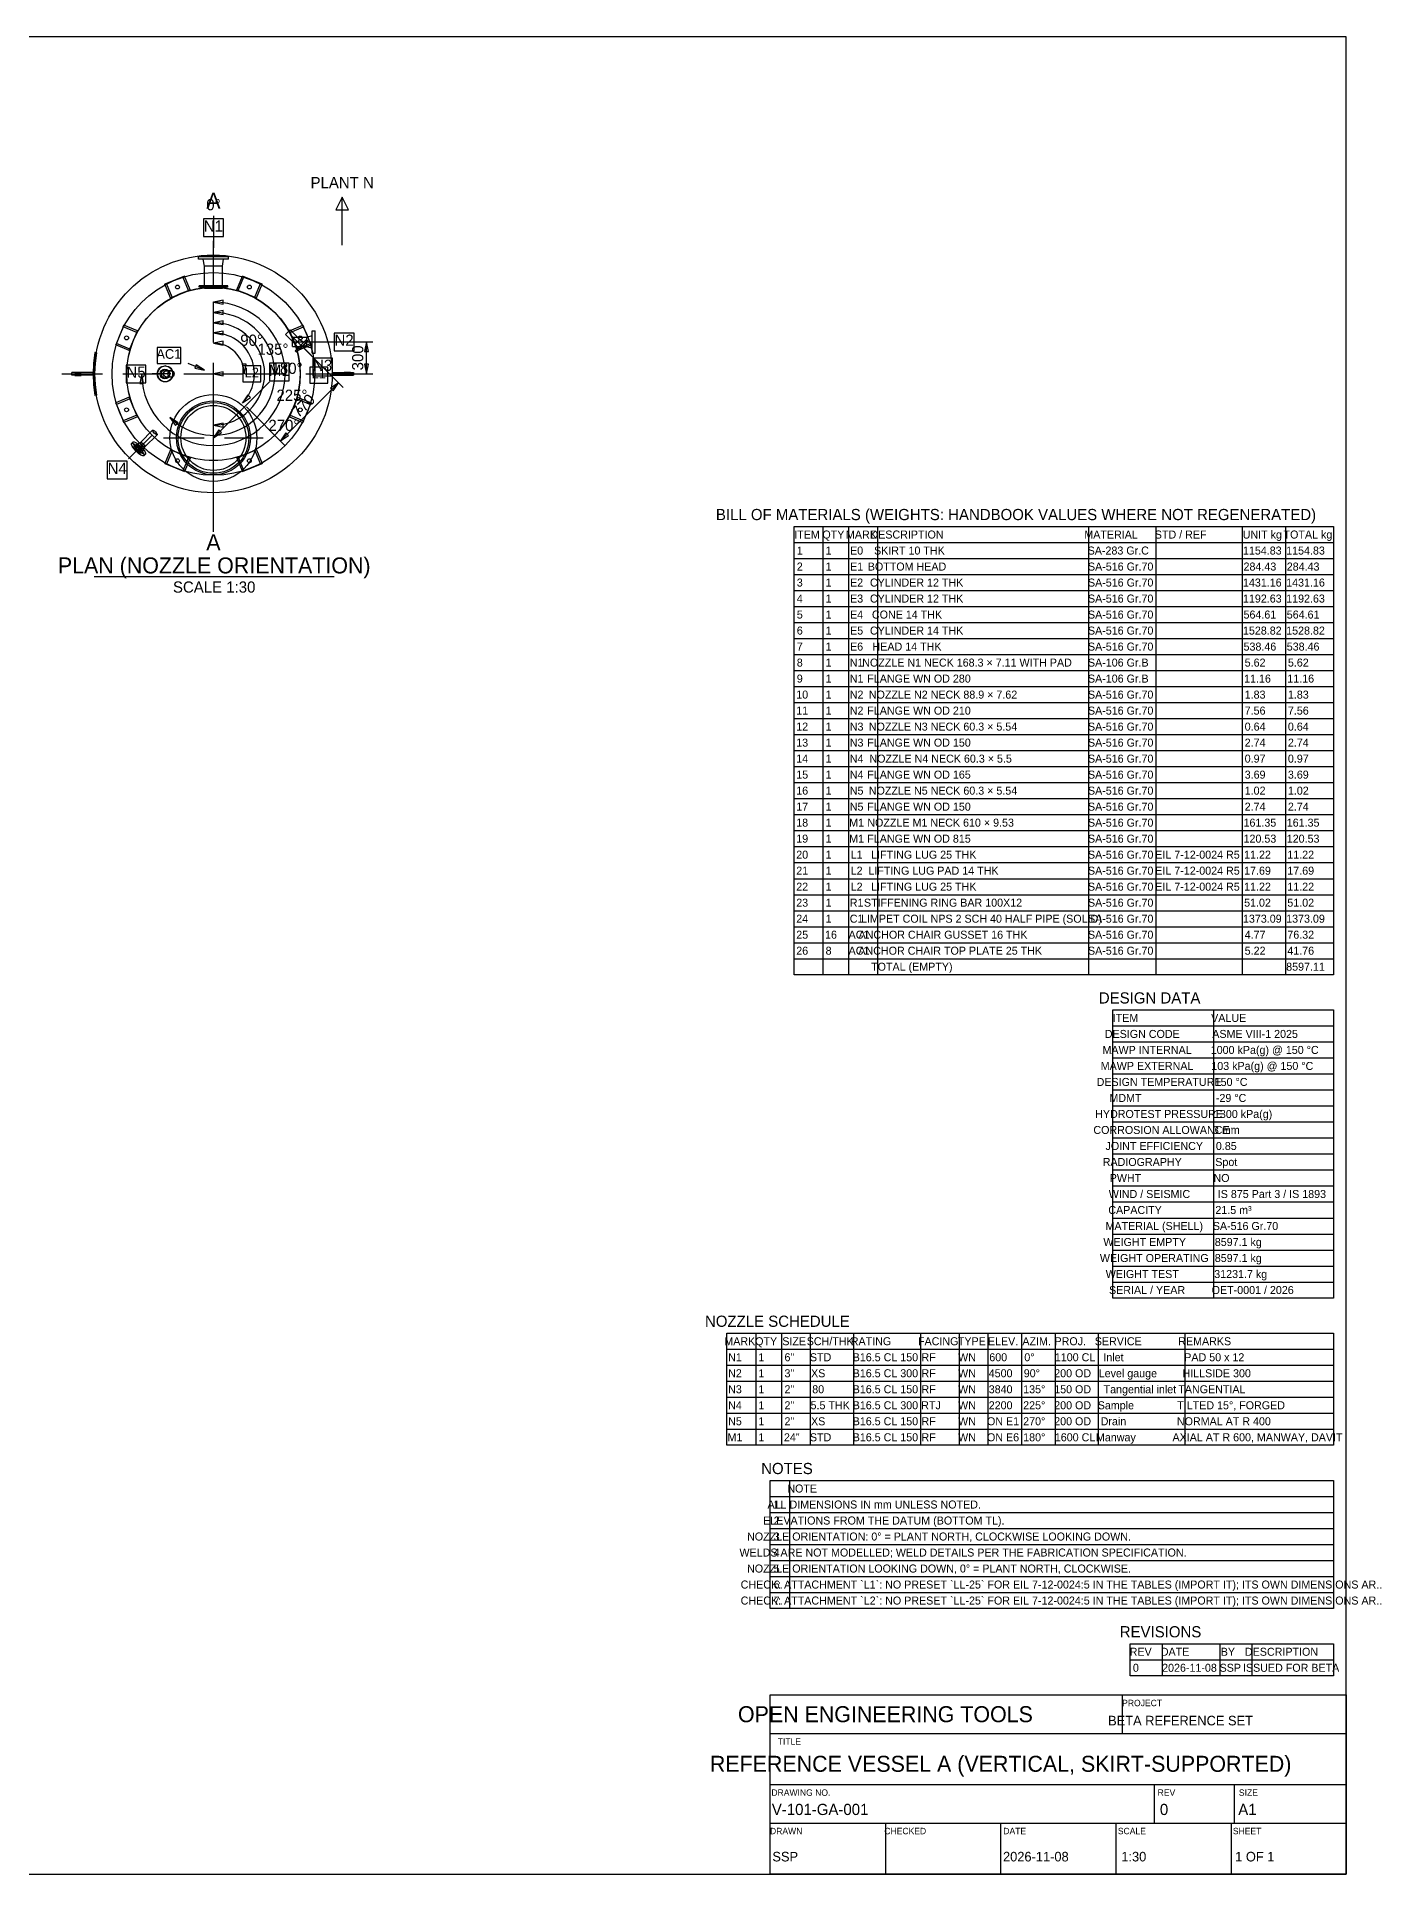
# Model space of a CAD drawing. Header units: millimetres. Extents: x 10 to 842, y 10 to 584.
# Drawn here: x 422 to 842, y 10 to 584 of the extents above; entities that cross this region are included whole.
import ezdxf
from ezdxf.enums import TextEntityAlignment as Align

# ---------------------------------------------------------------- set-up
doc = ezdxf.new("R2010")
doc.units = ezdxf.units.MM
doc.linetypes.add('DASHED', pattern=[19.05, 12.7, -6.35])
for name, color, linetype in [('CENTER', 1, 'DASHED'), ('DIM', 5, 'Continuous'), ('OUTLINE', 7, 'Continuous'), ('TEXT', 7, 'Continuous'), ('TITLE', 7, 'Continuous')]:
    doc.layers.add(name, color=color, linetype=linetype)

msp = doc.modelspace()

# ---------------------------------------------------------------- linework, layer by layer
at = {"layer": 'CENTER'}
for p, q in [((477.06, 431.35), (477.06, 526.02)), ((477.06, 505.75), (477.06, 519.35)), ((501.29, 490.74), (507.66, 484.38)), ((502.21, 488.68), (512.88, 488.68)), ((429.73, 478.68), (524.39, 478.68)), ((463.73, 478.68), (457.89, 478.68)), ((477.06, 443.1), (477.06, 474.27)), ((457.92, 459.54), (450.54, 452.16)), ((461.48, 458.68), (492.64, 458.68))]:
    msp.add_line(p, q, dxfattribs=at)
at = {"layer": 'DIM'}
for p, q in [((509.88, 488.68), (526.88, 488.68)), ((524.88, 478.68), (524.88, 488.68)), ((505.53, 486.5), (517.56, 474.48)), ((474.23, 479.86), (469.18, 481.95)), ((477.06, 478.68), (486.26, 478.68)), ((509.88, 478.68), (526.88, 478.68)), ((477.06, 458.68), (494.54, 476.17)), ((498, 457.75), (516.14, 475.89)), ((487.39, 468.35), (499.41, 456.33))]:
    msp.add_line(p, q, dxfattribs=at)
at = {"layer": 'DIM', "flags": 128}
for points in [[(477.06, 501.08), (480.06, 500.48), (480.06, 501.68), (477.06, 501.08)], [(477.06, 497.88), (480.06, 497.28), (480.06, 498.48), (477.06, 497.88)], [(477.06, 494.68), (480.06, 494.08), (480.06, 495.28), (477.06, 494.68)], [(477.06, 491.48), (480.06, 490.88), (480.06, 492.08), (477.06, 491.48)], [(477.06, 488.28), (480.06, 487.68), (480.06, 488.88), (477.06, 488.28)], [(524.88, 488.68), (524.28, 485.68), (525.48, 485.68), (524.88, 488.68)], [(454.66, 478.68), (454.06, 475.68), (455.26, 475.68), (454.66, 478.68)], [(474.23, 479.86), (471.68, 481.56), (471.23, 480.45), (474.23, 479.86)], [(477.06, 478.68), (480.06, 478.08), (480.06, 479.28), (477.06, 478.68)], [(486.66, 478.68), (487.26, 481.68), (486.06, 481.68), (486.66, 478.68)], [(524.88, 478.68), (525.48, 481.68), (524.28, 481.68), (524.88, 478.68)], [(486.11, 469.63), (488.66, 471.33), (487.81, 472.18), (486.11, 469.63)], [(516.14, 475.89), (513.6, 474.2), (514.44, 473.35), (516.14, 475.89)], [(463.48, 465.11), (465.18, 462.56), (466.03, 463.41), (463.48, 465.11)], [(477.06, 462.68), (480.06, 462.08), (480.06, 463.28), (477.06, 462.68)], [(477.06, 458.68), (479.61, 460.38), (478.76, 461.23), (477.06, 458.68)], [(498, 457.75), (500.54, 459.44), (499.69, 460.29), (498, 457.75)]]:
    msp.add_lwpolyline(points, dxfattribs=at)
at = {"layer": 'DIM'}
for radius, start in [(22.4, 180), (19.2, 225), (16, 270), (12.8, 315), (9.6, 0)]:
    msp.add_arc((477.06, 478.68), radius, start, 90, dxfattribs=at)
at = {"layer": 'OUTLINE'}
for p, q in [((517.29, 518.92), (517.29, 533.92)), ((477.06, 528.02), (477.06, 518.02)), ((481.73, 515.28), (472.39, 515.28)), ((472.39, 514.49), (472.39, 515.28)), ((481.73, 514.49), (472.39, 514.49)), ((480.66, 515.35), (473.46, 515.35)), ((473.46, 515.28), (473.46, 515.35)), ((480.66, 515.28), (473.46, 515.28)), ((480.26, 514.49), (473.86, 514.49)), ((474.26, 512.38), (473.86, 514.49)), ((479.87, 512.38), (474.26, 512.38)), ((474.26, 505.35), (474.26, 512.38)), ((479.87, 512.38), (480.26, 514.49)), ((479.87, 505.35), (479.87, 512.38)), ((480.66, 515.28), (480.66, 515.35)), ((481.73, 514.49), (481.73, 515.28)), ((468.02, 509.22), (461.86, 506.66)), ((461.86, 506.66), (462.35, 506.87)), ((463.62, 502.41), (461.86, 506.66)), ((461.86, 506.66), (461.86, 506.66)), ((464.12, 502.62), (462.35, 506.87)), ((462.35, 506.87), (462.35, 506.87)), ((467.53, 509.01), (468.02, 509.22)), ((469.29, 504.76), (467.53, 509.01)), ((467.53, 509.01), (467.53, 509.01)), ((469.78, 504.97), (468.02, 509.22)), ((468.02, 509.22), (468.02, 509.22)), ((481.53, 506.15), (472.59, 506.15)), ((472.59, 505.75), (472.59, 506.15)), ((481.53, 505.75), (472.59, 505.75)), ((479.87, 505.35), (474.26, 505.35)), ((481.53, 505.75), (481.53, 506.15)), ((484.34, 504.97), (486.1, 509.22)), ((484.83, 504.76), (486.59, 509.01)), ((486.1, 509.22), (486.1, 509.22)), ((486.1, 509.22), (486.59, 509.01)), ((492.26, 506.66), (486.1, 509.22)), ((486.59, 509.01), (486.59, 509.01)), ((490, 502.62), (491.77, 506.87)), ((490.5, 502.41), (492.26, 506.66)), ((491.77, 506.87), (491.77, 506.87)), ((491.77, 506.87), (492.26, 506.66)), ((492.26, 506.66), (492.26, 506.66)), ((463.62, 502.41), (469.78, 504.97)), ((463.62, 502.41), (464.12, 502.62)), ((463.62, 502.41), (463.62, 502.41)), ((464.12, 502.62), (464.12, 502.62)), ((469.29, 504.76), (469.78, 504.97)), ((469.29, 504.76), (469.29, 504.76)), ((469.78, 504.97), (469.78, 504.97)), ((484.34, 504.97), (484.83, 504.76)), ((484.34, 504.97), (484.34, 504.97)), ((484.34, 504.97), (490.5, 502.41)), ((484.83, 504.76), (484.83, 504.76)), ((490, 502.62), (490.5, 502.41)), ((490, 502.62), (490, 502.62)), ((490.5, 502.41), (490.5, 502.41)), ((449.08, 493.88), (446.53, 487.72)), ((448.88, 493.39), (449.08, 493.88)), ((453.33, 492.12), (449.08, 493.88)), ((449.08, 493.88), (449.08, 493.88)), ((500.79, 492.12), (505.04, 493.88)), ((505.04, 493.88), (505.04, 493.88)), ((505.04, 493.88), (505.24, 493.39)), ((507.59, 487.72), (505.04, 493.88)), ((446.53, 487.72), (446.73, 488.21)), ((450.98, 486.45), (446.73, 488.21)), ((446.73, 488.21), (446.73, 488.21)), ((453.13, 491.63), (448.88, 493.39)), ((448.88, 493.39), (448.88, 493.39)), ((450.78, 485.96), (453.33, 492.12)), ((453.13, 491.63), (453.33, 492.12)), ((453.13, 491.63), (453.13, 491.63)), ((453.33, 492.12), (453.33, 492.12)), ((499.62, 490.99), (501.04, 492.41)), ((499.62, 490.99), (502.61, 488.01)), ((500.79, 492.12), (500.99, 491.63)), ((500.79, 492.12), (500.79, 492.12)), ((500.79, 492.12), (503.34, 485.96)), ((500.99, 491.63), (505.24, 493.39)), ((500.99, 491.63), (500.99, 491.63)), ((501.04, 492.41), (504.03, 489.43)), ((501.78, 487.2), (501.78, 490.17)), ((501.78, 490.17), (506.21, 490.17)), ((502.6, 485.9), (506.14, 489.43)), ((502.61, 488.01), (504.03, 489.43)), ((502.61, 488.01), (503.45, 486.75)), ((503.01, 485.49), (506.55, 489.02)), ((503.14, 486.45), (507.39, 488.21)), ((503.45, 486.75), (505.29, 488.59)), ((503.7, 486.17), (505.86, 488.34)), ((503.74, 486.12), (505.91, 488.29)), ((504.03, 489.43), (505.29, 488.59)), ((505.24, 493.39), (505.24, 493.39)), ((505.86, 488.34), (505.91, 488.29)), ((506.14, 489.43), (506.55, 489.02)), ((506.21, 490.17), (507.91, 490.63)), ((506.21, 487.2), (506.21, 490.17)), ((507.39, 488.21), (507.39, 488.21)), ((507.39, 488.21), (507.59, 487.72)), ((507.91, 485.18), (507.91, 492.18)), ((507.91, 492.18), (508.81, 492.18)), ((507.91, 486.73), (507.91, 490.63)), ((508.81, 485.18), (508.81, 492.18)), ((508.81, 486.57), (508.81, 490.8)), ((508.81, 490.8), (508.88, 490.8)), ((508.88, 486.57), (508.88, 490.8)), ((440.52, 485.31), (440.06, 485.4)), ((440.06, 485.4), (440.06, 485.4)), ((440.52, 485.31), (440.52, 485.31)), ((450.78, 485.96), (446.53, 487.72)), ((446.53, 487.72), (446.53, 487.72)), ((450.78, 485.96), (450.98, 486.45)), ((450.78, 485.96), (450.78, 485.96)), ((450.98, 486.45), (450.98, 486.45)), ((501.78, 487.2), (506.21, 487.2)), ((502.6, 485.9), (503.01, 485.49)), ((503.14, 486.45), (503.34, 485.96)), ((503.14, 486.45), (503.14, 486.45)), ((503.34, 485.96), (507.59, 487.72)), ((503.34, 485.96), (503.34, 485.96)), ((503.7, 486.17), (503.74, 486.12)), ((506.21, 487.2), (507.91, 486.73)), ((507.59, 487.72), (507.59, 487.72)), ((507.91, 485.18), (508.81, 485.18)), ((508.81, 486.57), (508.88, 486.57)), ((439.46, 479.1), (432.79, 479.1)), ((432.79, 479.1), (432.79, 479.1)), ((432.79, 478.27), (432.79, 479.1)), ((439.46, 478.27), (432.79, 478.27)), ((432.79, 478.27), (432.79, 478.27)), ((433.79, 479.13), (435.79, 479.13)), ((433.79, 478.23), (435.79, 478.23)), ((439.46, 478.27), (439.46, 479.1)), ((439.46, 479.1), (439.46, 479.1)), ((439.46, 478.27), (439.46, 478.27)), ((461.9, 480.21), (461.89, 480.21)), ((461.9, 477.15), (461.89, 477.15)), ((462.07, 481.18), (461.9, 481.18)), ((462.48, 479.69), (462.07, 479.98)), ((462.48, 477.68), (462.07, 477.38)), ((463.83, 479.69), (462.48, 479.69)), ((463.83, 477.68), (462.48, 477.68)), ((514.19, 479.1), (520.86, 479.1)), ((514.19, 479.1), (514.19, 478.27)), ((514.19, 479.1), (514.19, 479.1)), ((514.19, 478.27), (520.86, 478.27)), ((514.19, 478.27), (514.19, 478.27)), ((519.86, 479.13), (517.86, 479.13)), ((519.86, 478.23), (517.86, 478.23)), ((520.86, 479.1), (520.86, 479.1)), ((520.86, 479.1), (520.86, 478.27)), ((520.86, 478.27), (520.86, 478.27)), ((440.52, 472.05), (440.06, 471.97)), ((440.06, 471.97), (440.06, 471.97)), ((440.52, 472.05), (440.52, 472.05)), ((450.78, 471.4), (446.53, 469.64)), ((450.98, 470.91), (446.73, 469.15)), ((450.98, 470.91), (450.78, 471.4)), ((450.78, 471.4), (450.78, 471.4)), ((453.33, 465.25), (450.78, 471.4)), ((450.98, 470.91), (450.98, 470.91)), ((462.07, 476.18), (461.9, 476.18)), ((503.34, 471.4), (500.79, 465.25)), ((503.34, 471.4), (503.14, 470.91)), ((503.14, 470.91), (507.39, 469.15)), ((503.14, 470.91), (503.14, 470.91)), ((503.34, 471.4), (507.59, 469.64)), ((503.34, 471.4), (503.34, 471.4)), ((446.53, 469.64), (446.53, 469.64)), ((446.73, 469.15), (446.53, 469.64)), ((446.53, 469.64), (449.08, 463.49)), ((446.73, 469.15), (446.73, 469.15)), ((453.13, 465.74), (448.88, 463.98)), ((453.33, 465.25), (449.08, 463.49)), ((453.33, 465.25), (453.13, 465.74)), ((453.13, 465.74), (453.13, 465.74)), ((453.33, 465.25), (453.33, 465.25)), ((500.99, 465.74), (500.79, 465.25)), ((500.79, 465.25), (505.04, 463.49)), ((500.79, 465.25), (500.79, 465.25)), ((500.99, 465.74), (505.24, 463.98)), ((500.99, 465.74), (500.99, 465.74)), ((505.04, 463.49), (507.59, 469.64)), ((507.59, 469.64), (507.39, 469.15)), ((507.39, 469.15), (507.39, 469.15)), ((507.59, 469.64), (507.59, 469.64)), ((448.88, 463.98), (448.88, 463.98)), ((449.08, 463.49), (448.88, 463.98)), ((449.08, 463.49), (449.08, 463.49)), ((458.06, 461.11), (454.25, 457.3)), ((459.48, 459.69), (455.67, 455.87)), ((505.24, 463.98), (505.04, 463.49)), ((505.04, 463.49), (505.04, 463.49)), ((505.24, 463.98), (505.24, 463.98)), ((451.94, 457.45), (451.47, 456.98)), ((452.33, 456.12), (452.28, 456.07)), ((454.25, 457.3), (452.89, 456.5)), ((454.5, 453.95), (454.45, 453.91)), ((455.67, 455.87), (454.87, 454.52)), ((455.83, 453.56), (455.36, 453.09)), ((463.62, 454.95), (461.86, 450.7)), ((464.12, 454.75), (462.35, 450.5)), ((464.12, 454.75), (463.62, 454.95)), ((463.62, 454.95), (463.62, 454.95)), ((469.78, 452.4), (463.62, 454.95)), ((464.12, 454.75), (464.12, 454.75)), ((490.5, 454.95), (484.34, 452.4)), ((490.5, 454.95), (490, 454.75)), ((490, 454.75), (491.77, 450.5)), ((490, 454.75), (490, 454.75)), ((490.5, 454.95), (492.26, 450.7)), ((490.5, 454.95), (490.5, 454.95)), ((461.86, 450.7), (461.86, 450.7)), ((462.35, 450.5), (461.86, 450.7)), ((461.86, 450.7), (468.02, 448.15)), ((462.35, 450.5), (462.35, 450.5)), ((469.29, 452.61), (467.53, 448.36)), ((467.53, 448.36), (467.53, 448.36)), ((468.02, 448.15), (467.53, 448.36)), ((469.78, 452.4), (468.02, 448.15)), ((468.02, 448.15), (468.02, 448.15)), ((469.78, 452.4), (469.29, 452.61)), ((469.29, 452.61), (469.29, 452.61)), ((469.78, 452.4), (469.78, 452.4)), ((484.83, 452.61), (484.34, 452.4)), ((484.34, 452.4), (486.1, 448.15)), ((484.34, 452.4), (484.34, 452.4)), ((484.83, 452.61), (486.59, 448.36)), ((484.83, 452.61), (484.83, 452.61)), ((486.1, 448.15), (492.26, 450.7)), ((486.59, 448.36), (486.1, 448.15)), ((486.1, 448.15), (486.1, 448.15)), ((486.59, 448.36), (486.59, 448.36)), ((492.26, 450.7), (491.77, 450.5)), ((491.77, 450.5), (491.77, 450.5)), ((492.26, 450.7), (492.26, 450.7)), ((477.06, 429.35), (477.06, 439.35))]:
    msp.add_line(p, q, dxfattribs=at)
at = {"layer": 'OUTLINE', "flags": 128}
for points in [[(517.29, 533.92), (515.29, 529.92), (519.29, 529.92), (517.29, 533.92)], [(440.06, 485.4), (439.61, 482.05), (439.46, 478.68), (439.61, 475.31), (440.06, 471.97)], [(440.06, 485.4), (439.61, 482.05), (439.46, 478.68), (439.61, 475.31), (440.06, 471.97)], [(440.52, 485.31), (440.08, 482.01), (439.93, 478.68), (440.08, 475.35), (440.52, 472.05)], [(440.52, 485.31), (440.08, 482.01), (439.93, 478.68), (440.08, 475.35), (440.52, 472.05)]]:
    msp.add_lwpolyline(points, dxfattribs=at)
at = {"layer": 'OUTLINE'}
for centre, radius in [((477.06, 478.68), 37.13), ((477.06, 478.68), 31.67), ((477.06, 478.68), 27.13), ((477.06, 478.68), 27.07), ((465.82, 505.81), 0.6), ((465.82, 505.81), 0.6), ((488.3, 505.81), 0.6), ((488.3, 505.81), 0.6), ((449.93, 489.92), 0.6), ((449.93, 489.92), 0.6), ((504.19, 489.92), 0.6), ((504.19, 489.92), 0.6), ((477.06, 458.68), 13.58), ((477.06, 458.68), 13.58), ((449.93, 467.45), 0.6), ((449.93, 467.45), 0.6), ((477.06, 458.68), 11.54), ((477.06, 458.68), 11.54), ((477.06, 458.68), 11.05), ((477.06, 458.68), 10.17), ((477.06, 458.68), 10.17), ((477.06, 458.68), 10.17), ((504.19, 467.45), 0.6), ((504.19, 467.45), 0.6), ((465.82, 451.55), 0.6), ((465.82, 451.55), 0.6), ((488.3, 451.55), 0.6), ((488.3, 451.55), 0.6)]:
    msp.add_circle(centre, radius, dxfattribs=at)
for centre, major_axis, ratio in [((461.9, 478.68), (0, -2.5), 0.961143), ((462.07, 478.68), (0, -2.5), 0.961143), ((461.89, 478.68), (0, -1.53), 0.961143), ((461.9, 478.68), (0, -1.53), 0.961143), ((462.07, 478.68), (0, -1.3), 0.961143), ((462.48, 478.68), (0, -1), 0.961143), ((462.48, 478.68), (0, -1), 0.961143), ((463.83, 478.68), (0, -1), 0.961143), ((458.77, 460.4), (0.711, -0.711), 0.258819), ((453.41, 455.04), (1.94, -1.94), 0.258819), ((453.88, 455.51), (1.94, -1.94), 0.258819), ((453.37, 454.99), (1.08, -1.08), 0.258819), ((453.41, 455.04), (1.08, -1.08), 0.258819), ((453.88, 455.51), (0.99, -0.99), 0.258819), ((454.96, 456.58), (0.711, -0.711), 0.258819), ((454.96, 456.58), (0.711, -0.711), 0.258819)]:
    msp.add_ellipse(centre, major_axis=major_axis, ratio=ratio, dxfattribs=at)
at = {"layer": 'TEXT'}
msp.add_line((439.8, 415.35), (514.8, 415.35), dxfattribs=at)
at = {"layer": 'TEXT', "flags": 128}
for points in [[(473.96, 521.6), (480.16, 521.6), (480.16, 527.1), (473.96, 527.1), (473.96, 521.6)], [(514.78, 485.93), (520.98, 485.93), (520.98, 491.43), (514.78, 491.43), (514.78, 485.93)], [(459.44, 481.95), (466.84, 481.95), (466.84, 486.95), (459.44, 486.95), (459.44, 481.95)], [(508.09, 478.09), (514.29, 478.09), (514.29, 483.59), (508.09, 483.59), (508.09, 478.09)], [(449.79, 475.93), (455.99, 475.93), (455.99, 481.43), (449.79, 481.43), (449.79, 475.93)], [(486.26, 476.18), (491.86, 476.18), (491.86, 481.18), (486.26, 481.18), (486.26, 476.18)], [(494.54, 476.52), (500.74, 476.52), (500.74, 482.02), (494.54, 482.02), (494.54, 476.52)], [(507.16, 475.83), (512.76, 475.83), (512.76, 480.83), (507.16, 480.83), (507.16, 475.83)], [(443.9, 445.88), (450.1, 445.88), (450.1, 451.38), (443.9, 451.38), (443.9, 445.88)]]:
    msp.add_lwpolyline(points, dxfattribs=at)
at = {"layer": 'TITLE'}
for p, q in [((667.5, 431), (667.5, 291)), ((675.5, 431), (675.5, 291)), ((684.5, 431), (684.5, 291)), ((750.5, 431), (750.5, 291)), ((771.5, 431), (771.5, 291)), ((798.5, 431), (798.5, 291)), ((812, 431), (812, 291)), ((658.5, 426), (827, 426)), ((658.5, 421), (827, 421)), ((658.5, 416), (827, 416)), ((658.5, 411), (827, 411)), ((658.5, 406), (827, 406)), ((658.5, 401), (827, 401)), ((658.5, 396), (827, 396)), ((658.5, 391), (827, 391)), ((658.5, 386), (827, 386)), ((658.5, 381), (827, 381)), ((658.5, 376), (827, 376)), ((658.5, 371), (827, 371)), ((658.5, 366), (827, 366)), ((658.5, 361), (827, 361)), ((658.5, 356), (827, 356)), ((658.5, 351), (827, 351)), ((658.5, 346), (827, 346)), ((658.5, 341), (827, 341)), ((658.5, 336), (827, 336)), ((658.5, 331), (827, 331)), ((658.5, 326), (827, 326)), ((658.5, 321), (827, 321)), ((658.5, 316), (827, 316)), ((658.5, 311), (827, 311)), ((658.5, 306), (827, 306)), ((658.5, 301), (827, 301)), ((658.5, 296), (827, 296)), ((789.5, 280), (789.5, 190)), ((758, 275), (827, 275)), ((758, 270), (827, 270)), ((758, 265), (827, 265)), ((758, 260), (827, 260)), ((758, 255), (827, 255)), ((758, 250), (827, 250)), ((758, 245), (827, 245)), ((758, 240), (827, 240)), ((758, 235), (827, 235)), ((758, 230), (827, 230)), ((758, 225), (827, 225)), ((758, 220), (827, 220)), ((758, 215), (827, 215)), ((758, 210), (827, 210)), ((758, 205), (827, 205)), ((758, 200), (827, 200)), ((758, 195), (827, 195)), ((646.5, 179), (646.5, 144)), ((654.5, 179), (654.5, 144)), ((663.5, 179), (663.5, 144)), ((677, 179), (677, 144)), ((698, 179), (698, 144)), ((710, 179), (710, 144)), ((719, 179), (719, 144)), ((729.5, 179), (729.5, 144)), ((740, 179), (740, 144)), ((753.5, 179), (753.5, 144)), ((780.5, 179), (780.5, 144)), ((637.5, 174), (827, 174)), ((637.5, 169), (827, 169)), ((637.5, 164), (827, 164)), ((637.5, 159), (827, 159)), ((637.5, 154), (827, 154)), ((637.5, 149), (827, 149)), ((657, 133), (657, 93)), ((651, 128), (827, 128)), ((651, 123), (827, 123)), ((651, 118), (827, 118)), ((651, 113), (827, 113)), ((651, 108), (827, 108)), ((651, 103), (827, 103)), ((651, 98), (827, 98)), ((773.5, 82), (773.5, 72)), ((791.5, 82), (791.5, 72)), ((801.5, 82), (801.5, 72)), ((763.5, 77), (827, 77)), ((761, 66), (761, 54)), ((651, 54), (831, 54)), ((651, 38), (831, 38)), ((771, 38), (771, 26)), ((796, 38), (796, 26)), ((651, 26), (831, 26)), ((687, 26), (687, 10)), ((723, 26), (723, 10)), ((759, 26), (759, 10)), ((795, 26), (795, 10))]:
    msp.add_line(p, q, dxfattribs=at)
at = {"layer": 'TITLE', "flags": 128}
for points in [[(10, 10), (831, 10), (831, 584), (10, 584), (10, 10)], [(658.5, 431), (827, 431), (827, 291), (658.5, 291), (658.5, 431)], [(758, 280), (827, 280), (827, 190), (758, 190), (758, 280)], [(637.5, 179), (827, 179), (827, 144), (637.5, 144), (637.5, 179)], [(651, 133), (827, 133), (827, 93), (651, 93), (651, 133)], [(763.5, 82), (827, 82), (827, 72), (763.5, 72), (763.5, 82)], [(651, 66), (831, 66), (831, 10), (651, 10), (651, 66)]]:
    msp.add_lwpolyline(points, dxfattribs=at)

# ---------------------------------------------------------------- texts
at = {"layer": 'TEXT'}
for s, height, p in [('PLANT N', 3.5, (517.29, 536.69)), ('A', 5, (477.06, 530.27)), ('0%%d', 3.5, (477.06, 529.79)), ('N1', 3.5, (477.06, 523.12)), ('90%%d', 3.5, (488.98, 487.45)), ('135%%d', 3.5, (495.67, 484.65)), ('N2', 3.5, (517.88, 487.46)), ('AC1', 3, (463.14, 483.4)), ('180%%d', 3.5, (500.06, 478.68)), ('N3', 3.5, (511.19, 479.62)), ('N5', 3.5, (452.89, 477.46)), ('L2', 3, (489.06, 477.63)), ('M1', 3.5, (497.64, 478.04)), ('L1', 3, (509.96, 477.28)), ('225%%d', 3.5, (501.59, 470.26)), ('270%%d', 3.5, (499.08, 460.86)), ('N4', 3.5, (447, 447.4)), ('BILL OF MATERIALS (WEIGHTS: HANDBOOK VALUES WHERE NOT REGENERATED)', 3.5, (727.8, 433)), ('A', 5, (477.06, 423.6)), ('ITEM', 2.5, (662.5, 427.25)), ('QTY', 2.5, (670.75, 427.25)), ('MARK', 2.5, (679.5, 427.25)), ('E0', 2.5, (678, 422.25)), ('DESCRIPTION', 2.5, (693.75, 427.25)), ('SKIRT 10 THK', 2.5, (694.5, 422.25)), ('MATERIAL', 2.5, (757.5, 427.25)), ('SA-283 Gr.C', 2.5, (759.75, 422.25)), ('STD / REF', 2.5, (779.25, 427.25)), ('UNIT kg', 2.5, (804.75, 427.25)), ('1154.83', 2.5, (804.75, 422.25)), ('TOTAL kg', 2.5, (819, 427.25)), ('1154.83', 2.5, (818.25, 422.25)), ('PLAN (NOZZLE ORIENTATION)', 5, (477.3, 416.35)), ('2', 2.5, (660.25, 417.25)), ('1', 2.5, (660.25, 422.25)), ('1', 2.5, (669.25, 422.25)), ('1', 2.5, (669.25, 417.25)), ('E1', 2.5, (678, 417.25)), ('BOTTOM HEAD', 2.5, (693.75, 417.25)), ('SA-516 Gr.70', 2.5, (760.5, 417.25)), ('284.43', 2.5, (804, 417.25)), ('284.43', 2.5, (817.5, 417.25)), ('SCALE 1:30', 3.5, (477.3, 410.35)), ('3', 2.5, (660.25, 412.25)), ('1', 2.5, (669.25, 412.25)), ('E2', 2.5, (678, 412.25)), ('CYLINDER 12 THK', 2.5, (696.75, 412.25)), ('SA-516 Gr.70', 2.5, (760.5, 412.25)), ('1431.16', 2.5, (804.75, 412.25)), ('1431.16', 2.5, (818.25, 412.25)), ('4', 2.5, (660.25, 407.25)), ('1', 2.5, (669.25, 407.25)), ('E3', 2.5, (678, 407.25)), ('CYLINDER 12 THK', 2.5, (696.75, 407.25)), ('SA-516 Gr.70', 2.5, (760.5, 407.25)), ('1192.63', 2.5, (804.75, 407.25)), ('1192.63', 2.5, (818.25, 407.25)), ('5', 2.5, (660.25, 402.25)), ('1', 2.5, (669.25, 402.25)), ('E4', 2.5, (678, 402.25)), ('CONE 14 THK', 2.5, (693.75, 402.25)), ('SA-516 Gr.70', 2.5, (760.5, 402.25)), ('564.61', 2.5, (804, 402.25)), ('564.61', 2.5, (817.5, 402.25)), ('6', 2.5, (660.25, 397.25)), ('1', 2.5, (669.25, 397.25)), ('E5', 2.5, (678, 397.25)), ('CYLINDER 14 THK', 2.5, (696.75, 397.25)), ('SA-516 Gr.70', 2.5, (760.5, 397.25)), ('1528.82', 2.5, (804.75, 397.25)), ('1528.82', 2.5, (818.25, 397.25)), ('7', 2.5, (660.25, 392.25)), ('1', 2.5, (669.25, 392.25)), ('E6', 2.5, (678, 392.25)), ('HEAD 14 THK', 2.5, (693.75, 392.25)), ('SA-516 Gr.70', 2.5, (760.5, 392.25)), ('538.46', 2.5, (804, 392.25)), ('538.46', 2.5, (817.5, 392.25)), ('8', 2.5, (660.25, 387.25)), ('9', 2.5, (660.25, 382.25)), ('1', 2.5, (669.25, 387.25)), ('1', 2.5, (669.25, 382.25)), ('N1', 2.5, (678, 387.25)), ('N1', 2.5, (678, 382.25)), ('NOZZLE N1 NECK 168.3 × 7.11 WITH PAD', 2.5, (712.5, 387.25)), ('FLANGE WN OD 280', 2.5, (697.5, 382.25)), ('SA-106 Gr.B', 2.5, (759.75, 387.25)), ('SA-106 Gr.B', 2.5, (759.75, 382.25)), ('11.16', 2.5, (803.25, 382.25)), ('5.62', 2.5, (802.5, 387.25)), ('11.16', 2.5, (816.75, 382.25)), ('5.62', 2.5, (816, 387.25)), ('10', 2.5, (661, 377.25)), ('1', 2.5, (669.25, 377.25)), ('N2', 2.5, (678, 377.25)), ('NOZZLE N2 NECK 88.9 × 7.62', 2.5, (705, 377.25)), ('SA-516 Gr.70', 2.5, (760.5, 377.25)), ('1.83', 2.5, (802.5, 377.25)), ('1.83', 2.5, (816, 377.25)), ('11', 2.5, (661, 372.25)), ('1', 2.5, (669.25, 372.25)), ('N2', 2.5, (678, 372.25)), ('FLANGE WN OD 210', 2.5, (697.5, 372.25)), ('SA-516 Gr.70', 2.5, (760.5, 372.25)), ('7.56', 2.5, (802.5, 372.25)), ('7.56', 2.5, (816, 372.25)), ('12', 2.5, (661, 367.25)), ('1', 2.5, (669.25, 367.25)), ('N3', 2.5, (678, 367.25)), ('NOZZLE N3 NECK 60.3 × 5.54', 2.5, (705, 367.25)), ('SA-516 Gr.70', 2.5, (760.5, 367.25)), ('0.64', 2.5, (802.5, 367.25)), ('0.64', 2.5, (816, 367.25)), ('13', 2.5, (661, 362.25)), ('1', 2.5, (669.25, 362.25)), ('N3', 2.5, (678, 362.25)), ('FLANGE WN OD 150', 2.5, (697.5, 362.25)), ('SA-516 Gr.70', 2.5, (760.5, 362.25)), ('2.74', 2.5, (802.5, 362.25)), ('2.74', 2.5, (816, 362.25)), ('14', 2.5, (661, 357.25)), ('1', 2.5, (669.25, 357.25)), ('N4', 2.5, (678, 357.25)), ('NOZZLE N4 NECK 60.3 × 5.5', 2.5, (704.25, 357.25)), ('SA-516 Gr.70', 2.5, (760.5, 357.25)), ('0.97', 2.5, (802.5, 357.25)), ('0.97', 2.5, (816, 357.25)), ('15', 2.5, (661, 352.25)), ('1', 2.5, (669.25, 352.25)), ('N4', 2.5, (678, 352.25)), ('FLANGE WN OD 165', 2.5, (697.5, 352.25)), ('SA-516 Gr.70', 2.5, (760.5, 352.25)), ('3.69', 2.5, (802.5, 352.25)), ('3.69', 2.5, (816, 352.25)), ('16', 2.5, (661, 347.25)), ('17', 2.5, (661, 342.25)), ('1', 2.5, (669.25, 347.25)), ('1', 2.5, (669.25, 342.25)), ('N5', 2.5, (678, 347.25)), ('N5', 2.5, (678, 342.25)), ('FLANGE WN OD 150', 2.5, (697.5, 342.25)), ('NOZZLE N5 NECK 60.3 × 5.54', 2.5, (705, 347.25)), ('SA-516 Gr.70', 2.5, (760.5, 347.25)), ('SA-516 Gr.70', 2.5, (760.5, 342.25)), ('2.74', 2.5, (802.5, 342.25)), ('1.02', 2.5, (802.5, 347.25)), ('2.74', 2.5, (816, 342.25)), ('1.02', 2.5, (816, 347.25)), ('18', 2.5, (661, 337.25)), ('1', 2.5, (669.25, 337.25)), ('M1', 2.5, (678, 337.25)), ('NOZZLE M1 NECK 610 × 9.53', 2.5, (704.25, 337.25)), ('SA-516 Gr.70', 2.5, (760.5, 337.25)), ('161.35', 2.5, (804, 337.25)), ('161.35', 2.5, (817.5, 337.25)), ('19', 2.5, (661, 332.25)), ('1', 2.5, (669.25, 332.25)), ('M1', 2.5, (678, 332.25)), ('FLANGE WN OD 815', 2.5, (697.5, 332.25)), ('SA-516 Gr.70', 2.5, (760.5, 332.25)), ('120.53', 2.5, (804, 332.25)), ('120.53', 2.5, (817.5, 332.25)), ('20', 2.5, (661, 327.25)), ('1', 2.5, (669.25, 327.25)), ('L1', 2.5, (678, 327.25)), ('LIFTING LUG 25 THK', 2.5, (699, 327.25)), ('SA-516 Gr.70', 2.5, (760.5, 327.25)), ('EIL 7-12-0024 R5', 2.5, (784.5, 327.25)), ('11.22', 2.5, (803.25, 327.25)), ('11.22', 2.5, (816.75, 327.25)), ('21', 2.5, (661, 322.25)), ('1', 2.5, (669.25, 322.25)), ('L2', 2.5, (678, 322.25)), ('LIFTING LUG PAD 14 THK', 2.5, (702, 322.25)), ('SA-516 Gr.70', 2.5, (760.5, 322.25)), ('EIL 7-12-0024 R5', 2.5, (784.5, 322.25)), ('17.69', 2.5, (803.25, 322.25)), ('17.69', 2.5, (816.75, 322.25)), ('22', 2.5, (661, 317.25)), ('1', 2.5, (669.25, 317.25)), ('L2', 2.5, (678, 317.25)), ('LIFTING LUG 25 THK', 2.5, (699, 317.25)), ('SA-516 Gr.70', 2.5, (760.5, 317.25)), ('EIL 7-12-0024 R5', 2.5, (784.5, 317.25)), ('11.22', 2.5, (803.25, 317.25)), ('11.22', 2.5, (816.75, 317.25)), ('23', 2.5, (661, 312.25)), ('1', 2.5, (669.25, 312.25)), ('R1', 2.5, (678, 312.25)), ('STIFFENING RING BAR 100X12', 2.5, (705, 312.25)), ('SA-516 Gr.70', 2.5, (760.5, 312.25)), ('51.02', 2.5, (803.25, 312.25)), ('51.02', 2.5, (816.75, 312.25)), ('24', 2.5, (661, 307.25)), ('25', 2.5, (661, 302.25)), ('16', 2.5, (670, 302.25)), ('1', 2.5, (669.25, 307.25)), ('AC1', 2.5, (678.75, 302.25)), ('C1', 2.5, (678, 307.25)), ('ANCHOR CHAIR GUSSET 16 THK', 2.5, (705, 302.25)), ('LIMPET COIL NPS 2 SCH 40 HALF PIPE (SOLID)', 2.5, (717, 307.25)), ('SA-516 Gr.70', 2.5, (760.5, 307.25)), ('SA-516 Gr.70', 2.5, (760.5, 302.25)), ('1373.09', 2.5, (804.75, 307.25)), ('4.77', 2.5, (802.5, 302.25)), ('1373.09', 2.5, (818.25, 307.25)), ('76.32', 2.5, (816.75, 302.25)), ('26', 2.5, (661, 297.25)), ('8', 2.5, (669.25, 297.25)), ('AC1', 2.5, (678.75, 297.25)), ('ANCHOR CHAIR TOP PLATE 25 THK', 2.5, (707.25, 297.25)), ('SA-516 Gr.70', 2.5, (760.5, 297.25)), ('5.22', 2.5, (802.5, 297.25)), ('41.76', 2.5, (816.75, 297.25)), ('TOTAL (EMPTY)', 2.5, (695.25, 292.25)), ('8597.11', 2.5, (818.25, 292.25)), ('DESIGN DATA', 3.5, (769.55, 282)), ('ITEM', 2.5, (762, 276.25)), ('VALUE', 2.5, (794.25, 276.25)), ('DESIGN CODE', 2.5, (767.25, 271.25)), ('ASME VIII-1 2025', 2.5, (802.5, 271.25)), ('MAWP INTERNAL', 2.5, (768.75, 266.25)), ('1000 kPa(g) @ 150 %%dC', 2.5, (805.5, 266.25)), ('DESIGN TEMPERATURE', 2.5, (772.5, 256.25)), ('MAWP EXTERNAL', 2.5, (768.75, 261.25)), ('103 kPa(g) @ 150 %%dC', 2.5, (804.75, 261.25)), ('150 %%dC', 2.5, (795, 256.25)), ('MDMT', 2.5, (762, 251.25)), ('-29 %%dC', 2.5, (795, 251.25)), ('HYDROTEST PRESSURE', 2.5, (772.5, 246.25)), ('1300 kPa(g)', 2.5, (798.75, 246.25)), ('CORROSION ALLOWANCE', 2.5, (773.25, 241.25)), ('3 mm', 2.5, (793.5, 241.25)), ('JOINT EFFICIENCY', 2.5, (771, 236.25)), ('0.85', 2.5, (793.5, 236.25)), ('RADIOGRAPHY', 2.5, (767.25, 231.25)), ('Spot', 2.5, (793.5, 231.25)), ('WIND / SEISMIC', 2.5, (769.5, 221.25)), ('PWHT', 2.5, (762, 226.25)), ('NO', 2.5, (792, 226.25)), ('IS 875 Part 3 / IS 1893', 2.5, (807.75, 221.25)), ('CAPACITY', 2.5, (765, 216.25)), ('21.5 m³', 2.5, (795.75, 216.25)), ('MATERIAL (SHELL)', 2.5, (771, 211.25)), ('SA-516 Gr.70', 2.5, (799.5, 211.25)), ('WEIGHT EMPTY', 2.5, (768, 206.25)), ('8597.1 kg', 2.5, (797.25, 206.25)), ('WEIGHT OPERATING', 2.5, (771, 201.25)), ('8597.1 kg', 2.5, (797.25, 201.25)), ('WEIGHT TEST', 2.5, (767.25, 196.25)), ('31231.7 kg', 2.5, (798, 196.25)), ('SERIAL / YEAR', 2.5, (768.75, 191.25)), ('OET-0001 / 2026', 2.5, (801.75, 191.25)), ('NOZZLE SCHEDULE', 3.5, (653.25, 181)), ('MARK', 2.5, (641.5, 175.25)), ('N1', 2.5, (640, 170.25)), ('QTY', 2.5, (649.75, 175.25)), ('1', 2.5, (648.25, 170.25)), ('SIZE', 2.5, (658.5, 175.25)), ('6"', 2.5, (657, 170.25)), ('SCH/THK', 2.5, (669.75, 175.25)), ('STD', 2.5, (666.75, 170.25)), ('RATING', 2.5, (682.5, 175.25)), ('B16.5 CL 150', 2.5, (687, 170.25)), ('FACING', 2.5, (703.5, 175.25)), ('RF', 2.5, (700.5, 170.25)), ('TYPE', 2.5, (714, 175.25)), ('WN', 2.5, (712.5, 170.25)), ('ELEV.', 2.5, (723.75, 175.25)), ('600', 2.5, (722.25, 170.25)), ('AZIM.', 2.5, (734.25, 175.25)), ('0%%d', 2.5, (732, 170.25)), ('PROJ.', 2.5, (744.75, 175.25)), ('1100 CL', 2.5, (746.25, 170.25)), ('SERVICE', 2.5, (759.75, 175.25)), ('Inlet', 2.5, (758.25, 170.25)), ('REMARKS', 2.5, (786.75, 175.25)), ('PAD 50 x 12', 2.5, (789.75, 170.25)), ('N2', 2.5, (640, 165.25)), ('1', 2.5, (648.25, 165.25)), ('3"', 2.5, (657, 165.25)), ('XS', 2.5, (666, 165.25)), ('B16.5 CL 300', 2.5, (687, 165.25)), ('RF', 2.5, (700.5, 165.25)), ('WN', 2.5, (712.5, 165.25)), ('4500', 2.5, (723, 165.25)), ('90%%d', 2.5, (732.75, 165.25)), ('200 OD', 2.5, (745.5, 165.25)), ('Level gauge', 2.5, (762.75, 165.25)), ('HILLSIDE 300', 2.5, (790.5, 165.25)), ('N3', 2.5, (640, 160.25)), ('1', 2.5, (648.25, 160.25)), ('2"', 2.5, (657, 160.25)), ('80', 2.5, (666, 160.25)), ('B16.5 CL 150', 2.5, (687, 160.25)), ('RF', 2.5, (700.5, 160.25)), ('WN', 2.5, (712.5, 160.25)), ('3840', 2.5, (723, 160.25)), ('135%%d', 2.5, (733.5, 160.25)), ('150 OD', 2.5, (745.5, 160.25)), ('Tangential inlet', 2.5, (766.5, 160.25)), ('TANGENTIAL', 2.5, (789, 160.25)), ('N4', 2.5, (640, 155.25)), ('1', 2.5, (648.25, 155.25)), ('2"', 2.5, (657, 155.25)), ('5.5 THK', 2.5, (669.75, 155.25)), ('B16.5 CL 300', 2.5, (687, 155.25)), ('RTJ', 2.5, (701.25, 155.25)), ('WN', 2.5, (712.5, 155.25)), ('2200', 2.5, (723, 155.25)), ('225%%d', 2.5, (733.5, 155.25)), ('200 OD', 2.5, (745.5, 155.25)), ('Sample', 2.5, (759, 155.25)), ('TILTED 15%%d, FORGED', 2.5, (795, 155.25)), ('N5', 2.5, (640, 150.25)), ('1', 2.5, (648.25, 150.25)), ('2"', 2.5, (657, 150.25)), ('XS', 2.5, (666, 150.25)), ('B16.5 CL 150', 2.5, (687, 150.25)), ('RF', 2.5, (700.5, 150.25)), ('WN', 2.5, (712.5, 150.25)), ('ON E1', 2.5, (723.75, 150.25)), ('270%%d', 2.5, (733.5, 150.25)), ('200 OD', 2.5, (745.5, 150.25)), ('Drain', 2.5, (758.25, 150.25)), ('NORMAL AT R 400', 2.5, (792.75, 150.25)), ('M1', 2.5, (640, 145.25)), ('1', 2.5, (648.25, 145.25)), ('24"', 2.5, (657.75, 145.25)), ('STD', 2.5, (666.75, 145.25)), ('B16.5 CL 150', 2.5, (687, 145.25)), ('RF', 2.5, (700.5, 145.25)), ('WN', 2.5, (712.5, 145.25)), ('ON E6', 2.5, (723.75, 145.25)), ('180%%d', 2.5, (733.5, 145.25)), ('1600 CL', 2.5, (746.25, 145.25)), ('Manway', 2.5, (759, 145.25)), ('AXIAL AT R 600, MANWAY, DAVIT', 2.5, (803.25, 145.25)), ('NOTES', 3.5, (656.25, 135)), ('ALL DIMENSIONS IN mm UNLESS NOTED.', 2.5, (683.5, 124.25)), ('1.', 2.5, (653.5, 124.25)), ('NOTE', 2.5, (661, 129.25)), ('ELEVATIONS FROM THE DATUM (BOTTOM TL).', 2.5, (686.5, 119.25)), ('2.', 2.5, (653.5, 119.25)), ('NOZZLE ORIENTATION: 0%%d = PLANT NORTH, CLOCKWISE LOOKING DOWN.', 2.5, (703.75, 114.25)), ('3.', 2.5, (653.5, 114.25)), ('WELDS ARE NOT MODELLED; WELD DETAILS PER THE FABRICATION SPECIFICATION.', 2.5, (711.25, 109.25)), ('4.', 2.5, (653.5, 109.25)), ('NOZZLE ORIENTATION LOOKING DOWN, 0%%d = PLANT NORTH, CLOCKWISE.', 2.5, (703.75, 104.25)), ('5.', 2.5, (653.5, 104.25)), ('CHECK: ATTACHMENT `L1`: NO PRESET `LL-25` FOR EIL 7-12-0024:5 IN THE TABLES (IMPORT IT); ITS OWN DIMENSIONS AR..', 2.5, (742, 99.25)), ('6.', 2.5, (653.5, 99.25)), ('CHECK: ATTACHMENT `L2`: NO PRESET `LL-25` FOR EIL 7-12-0024:5 IN THE TABLES (IMPORT IT); ITS OWN DIMENSIONS AR..', 2.5, (742, 94.25)), ('7.', 2.5, (653.5, 94.25)), ('REVISIONS', 3.5, (772.95, 84)), ('REV', 2.5, (766.75, 78.25)), ('DATE', 2.5, (777.5, 78.25)), ('BY', 2.5, (794, 78.25)), ('DESCRIPTION', 2.5, (810.75, 78.25)), ('0', 2.5, (765.25, 73.25)), ('2026-11-08', 2.5, (782, 73.25)), ('SSP', 2.5, (794.75, 73.25)), ('ISSUED FOR BETA', 2.5, (813.75, 73.25))]:
    msp.add_text(s, height=height, dxfattribs=at).set_placement(p, align=Align.CENTER)
for s, rotation, p in [('300', 90, (523.88, 483.68)), ('770', 45, (506.36, 467.53))]:
    msp.add_text(s, height=3.5, rotation=rotation, dxfattribs=at).set_placement(p, align=Align.CENTER)
at = {"layer": 'TITLE'}
for s, height, p in [('PROJECT', 2, (767.2, 62.5)), ('OPEN ENGINEERING TOOLS', 5, (687, 57.5)), ('BETA REFERENCE SET', 3, (779.2, 56.5)), ('TITLE', 2, (657, 50.5)), ('REFERENCE VESSEL A (VERTICAL, SKIRT-SUPPORTED)', 5, (723, 42)), ('DRAWING NO.', 2, (660.6, 34.5)), ('REV', 2, (774.8, 34.5)), ('SIZE', 2, (800.4, 34.5)), ('V-101-GA-001', 3.5, (666.6, 28.5)), ('0', 3.5, (774.05, 28.5)), ('A1', 3.5, (800.1, 28.5)), ('DRAWN', 2, (656, 22.5)), ('CHECKED', 2, (693.2, 22.5)), ('DATE', 2, (727.4, 22.5)), ('SCALE', 2, (764, 22.5)), ('SHEET', 2, (800, 22.5)), ('SSP', 3, (655.7, 14)), ('2026-11-08', 3, (734, 14)), ('1:30', 3, (764.6, 14)), ('1 OF 1', 3, (802.4, 14))]:
    msp.add_text(s, height=height, dxfattribs=at).set_placement(p, align=Align.CENTER)

doc.saveas('drawing.dxf')
